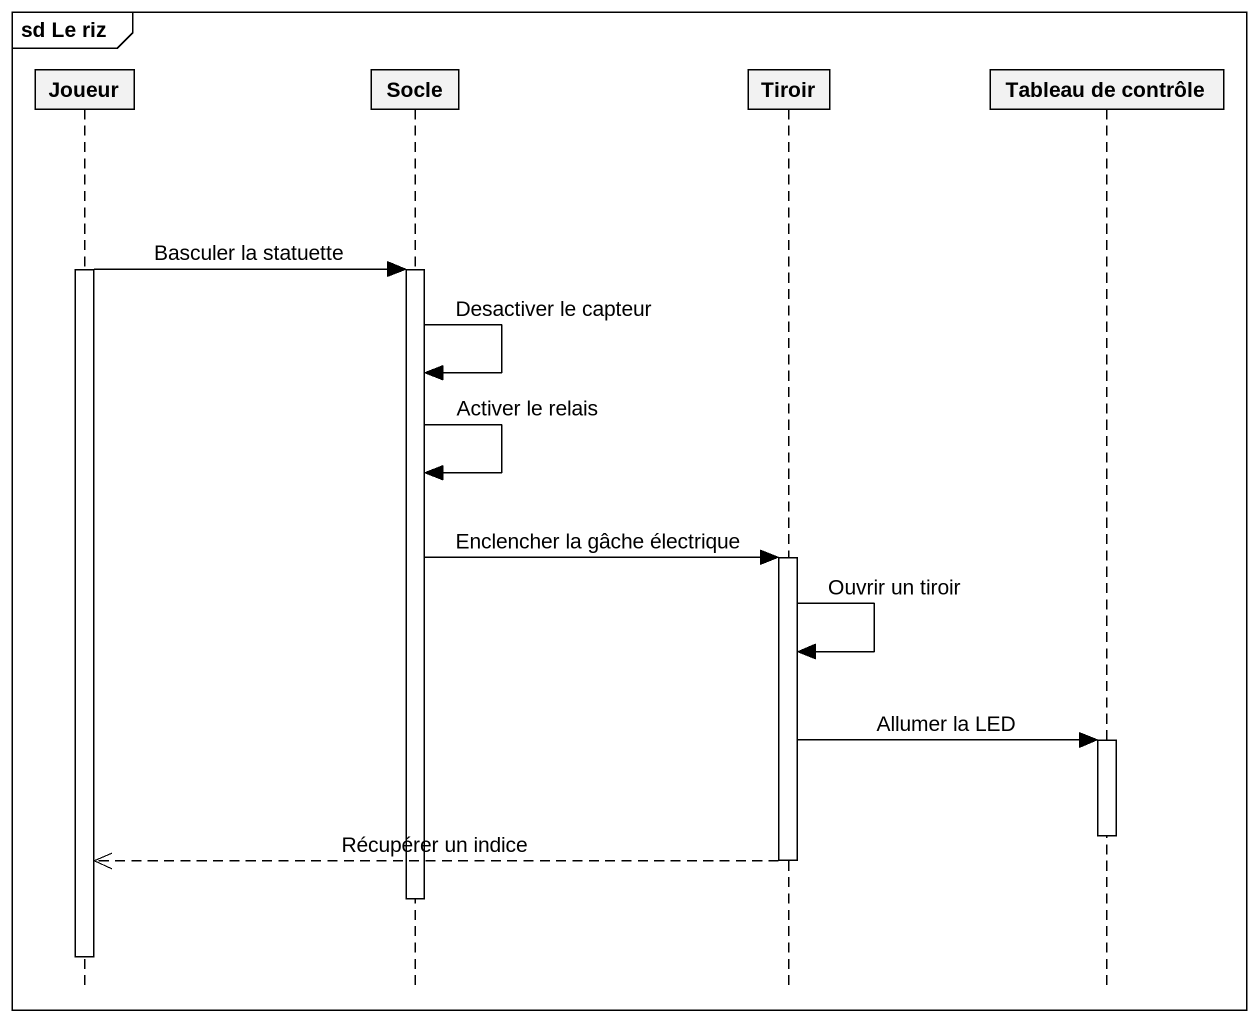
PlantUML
@startuml
mainframe sd Le riz
hide footbox
participant Joueur
participant Socle
participant Tiroir
participant "Tableau de contrôle" as Tableau_de_contrôle

activate Joueur
Joueur -> Socle : Basculer la statuette
activate Socle
Socle -> Socle : Desactiver le capteur
Socle -> Socle : Activer le relais
Socle -> Tiroir : Enclencher la gâche électrique
activate Tiroir
Tiroir -> Tiroir : Ouvrir un tiroir
Tiroir -> Tableau_de_contrôle : Allumer la LED
activate Tableau_de_contrôle
deactivate Tableau_de_contrôle
Tiroir -->> Joueur : Récupérer un indice
deactivate Tiroir
deactivate Socle
deactivate Joueur
@enduml
